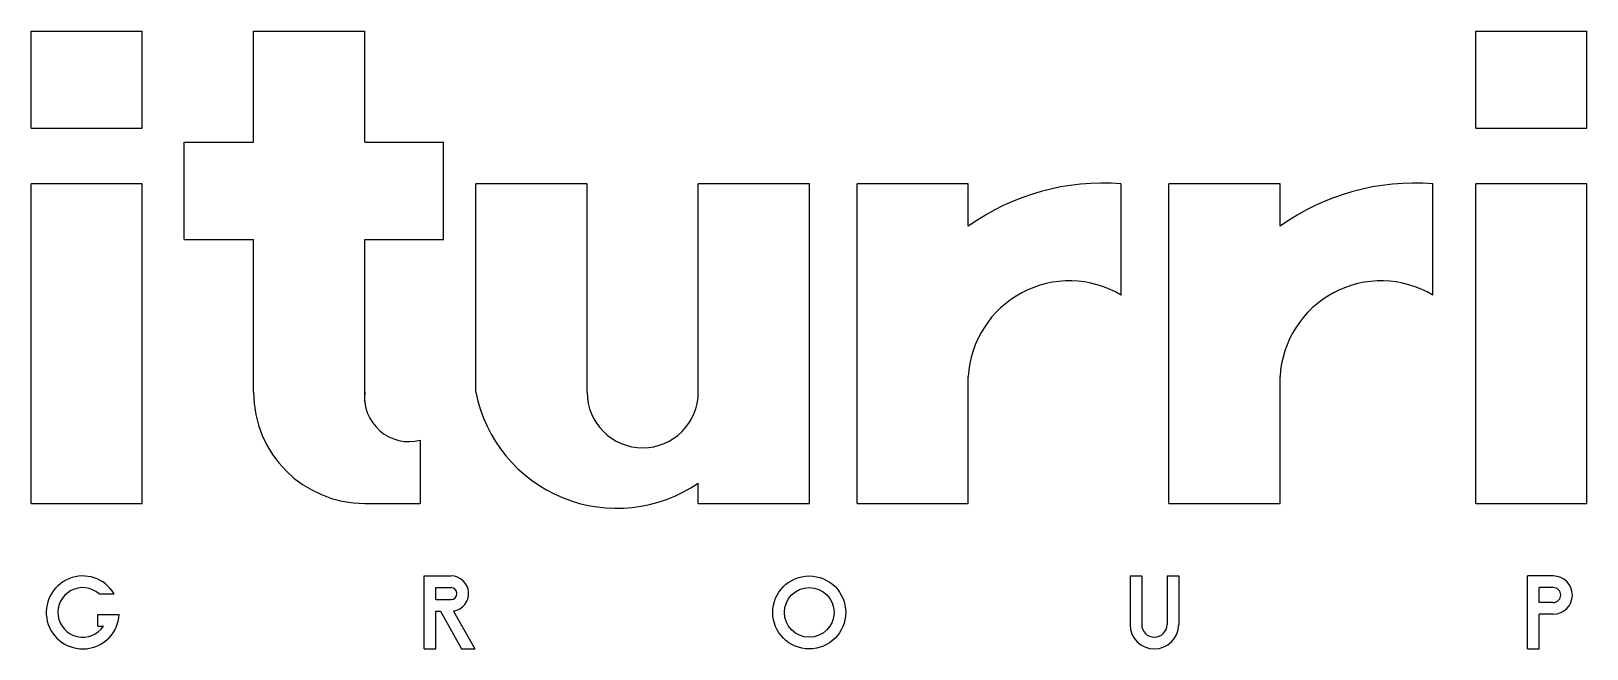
# Model space of a CAD drawing. Extents: x 0 to 14130, y 0 to 4063.
# Drawn here: x 12759 to 14130, y 3518 to 4063 of the extents above.
import ezdxf

# ---------------------------------------------------------------- set-up
doc = ezdxf.new("R2010")
doc.units = 0
doc.header["$LTSCALE"] = 5
doc.layers.add('SLD-0', color=179, linetype='CONTINUOUS')

msp = doc.modelspace()

# ---------------------------------------------------------------- linework, layer by layer
at = {"layer": 'SLD-0'}
for p, q in [((12758.75, 4063.11), (12856.75, 4063.11)), ((12758.75, 3977.36), (12758.75, 4063.11)), ((12856.75, 3977.36), (12856.75, 4063.11)), ((12954.75, 3965.11), (12954.75, 4063.11)), ((12954.75, 4063.11), (13052.76, 4063.11)), ((13052.76, 3965.11), (13052.76, 4063.11)), ((14031.92, 4063.11), (14129.92, 4063.11)), ((14031.92, 3977.36), (14031.92, 4063.11)), ((14129.92, 3977.36), (14129.92, 4063.11)), ((12758.75, 3977.36), (12856.75, 3977.36)), ((14031.92, 3977.36), (14129.92, 3977.36)), ((12893.5, 3965.11), (12954.75, 3965.11)), ((12893.5, 3879.36), (12893.5, 3965.11)), ((13052.76, 3965.11), (13122.34, 3965.11)), ((13122.34, 3879.36), (13122.34, 3965.11)), ((12758.75, 3646.6), (12758.75, 3928.36)), ((12856.75, 3928.36), (12758.75, 3928.36)), ((12856.75, 3646.6), (12856.75, 3928.36)), ((13150.76, 3744.61), (13150.76, 3928.36)), ((13248.76, 3928.36), (13150.76, 3928.36)), ((13248.76, 3744.61), (13248.76, 3928.36)), ((13444.76, 3928.36), (13346.76, 3928.36)), ((13346.76, 3744.61), (13346.76, 3928.36)), ((13444.76, 3646.6), (13444.76, 3928.36)), ((13486.74, 3646.6), (13486.74, 3928.36)), ((13584.74, 3928.36), (13486.74, 3928.36)), ((13584.74, 3891.14), (13584.74, 3928.36)), ((13719.5, 3830.36), (13719.5, 3928.36)), ((13761.47, 3646.6), (13761.47, 3928.36)), ((13859.48, 3928.36), (13761.47, 3928.36)), ((13859.48, 3891.14), (13859.48, 3928.36)), ((13994.23, 3830.36), (13994.23, 3928.36)), ((14031.92, 3646.6), (14031.92, 3928.36)), ((14129.92, 3928.36), (14031.92, 3928.36)), ((14129.92, 3646.6), (14129.92, 3928.36)), ((12893.5, 3879.36), (12954.75, 3879.36)), ((12954.75, 3744.61), (12954.75, 3879.36)), ((13052.76, 3879.36), (13122.34, 3879.36)), ((13052.76, 3736.6), (13052.76, 3879.36)), ((13584.74, 3646.6), (13584.74, 3758.45)), ((13859.48, 3646.6), (13859.48, 3758.45)), ((13346.76, 3646.6), (13346.76, 3664.55)), ((13105.07, 3518.27), (13105.07, 3582.59)), ((13105.07, 3582.59), (13128.84, 3582.59)), ((13727.27, 3582.59), (13727.27, 3539.71)), ((13727.27, 3582.59), (13737.56, 3582.59)), ((13737.56, 3582.59), (13737.56, 3539.71)), ((13759.86, 3582.59), (13759.86, 3539.71)), ((13759.86, 3582.59), (13770.15, 3582.59)), ((13770.15, 3582.59), (13770.15, 3539.71)), ((14100.27, 3582.59), (14077.62, 3582.59)), ((14077.62, 3518.27), (14077.62, 3582.59)), ((14077.62, 3518.27), (14077.62, 3582.59)), ((12818.62, 3566.93), (12831.87, 3566.93)), ((13115.36, 3561.81), (13115.36, 3572.3)), ((13115.36, 3572.3), (13128.84, 3572.3)), ((14087.91, 3559.2), (14087.91, 3572.3)), ((14100.27, 3572.3), (14087.91, 3572.3)), ((13115.36, 3561.81), (13128.84, 3561.81)), ((13115.36, 3551.52), (13119.42, 3551.52)), ((13115.36, 3518.27), (13115.36, 3551.52)), ((13119.42, 3551.52), (13138.1, 3518.27)), ((13131.13, 3551.69), (13149.9, 3518.27)), ((14100.27, 3559.2), (14087.91, 3559.2)), ((12817.65, 3548.6), (12836.37, 3548.6)), ((12817.65, 3538.31), (12817.65, 3548.6)), ((12817.65, 3538.31), (12822.47, 3538.31)), ((14100.27, 3548.91), (14087.91, 3548.91)), ((14087.91, 3518.27), (14087.91, 3548.91)), ((13105.07, 3518.27), (13115.36, 3518.27)), ((13138.1, 3518.27), (13149.9, 3518.27)), ((14077.62, 3518.27), (14087.91, 3518.27))]:
    msp.add_line(p, q, dxfattribs=at)
at = {"layer": 'SLD-0', "linetype": 'CONTINUOUS'}
for p, q in [((13101.76, 3702.26), (13101.76, 3646.6)), ((12758.75, 3646.6), (12856.75, 3646.6)), ((13052.76, 3646.6), (13101.76, 3646.6)), ((13346.76, 3646.6), (13444.76, 3646.6)), ((13486.74, 3646.6), (13584.74, 3646.6)), ((13761.47, 3646.6), (13859.48, 3646.6)), ((14031.92, 3646.6), (14129.92, 3646.6))]:
    msp.add_line(p, q, dxfattribs=at)
at = {"layer": 'SLD-0'}
for radius in [32.16, 21.87]:
    msp.add_circle((13444.52, 3550.43), radius, dxfattribs=at)
at = {"layer": 'SLD-0', "linetype": 'CONTINUOUS'}
for centre, radius, start, end in [((13703.13, 3725.04), 203.98, 85.39923, 125.47901), ((13977.87, 3725.04), 203.98, 85.39923, 125.47901), ((13673.95, 3753.5), 89.34, 59.34961, 176.81997), ((13948.68, 3753.5), 89.34, 59.34961, 176.81997)]:
    msp.add_arc(centre, radius, start, end, dxfattribs=at)
at = {"layer": 'SLD-0'}
for centre, radius, start, end in [((13052.76, 3744.61), 98, 180, 270), ((13092.09, 3740.6), 39.54, 174.18783, 284.1512), ((13275.05, 3768.93), 126.65, 191.07393, 304.49059), ((13297.76, 3744.61), 49, 180, 0), ((12804.27, 3550.43), 32.16, 30.86776, 356.73642), ((13128.84, 3567.06), 15.54, 278.47726, 90), ((14100.27, 3565.75), 16.84, 270, 90), ((12804.27, 3550.43), 21.87, 48.98148, 326.33693), ((13128.84, 3567.06), 5.25, 270, 90), ((14100.27, 3565.75), 6.55, 270, 90), ((13748.71, 3539.71), 21.44, 180, 0), ((13748.71, 3539.71), 11.15, 180, 0)]:
    msp.add_arc(centre, radius, start, end, dxfattribs=at)

doc.saveas('drawing.dxf')
